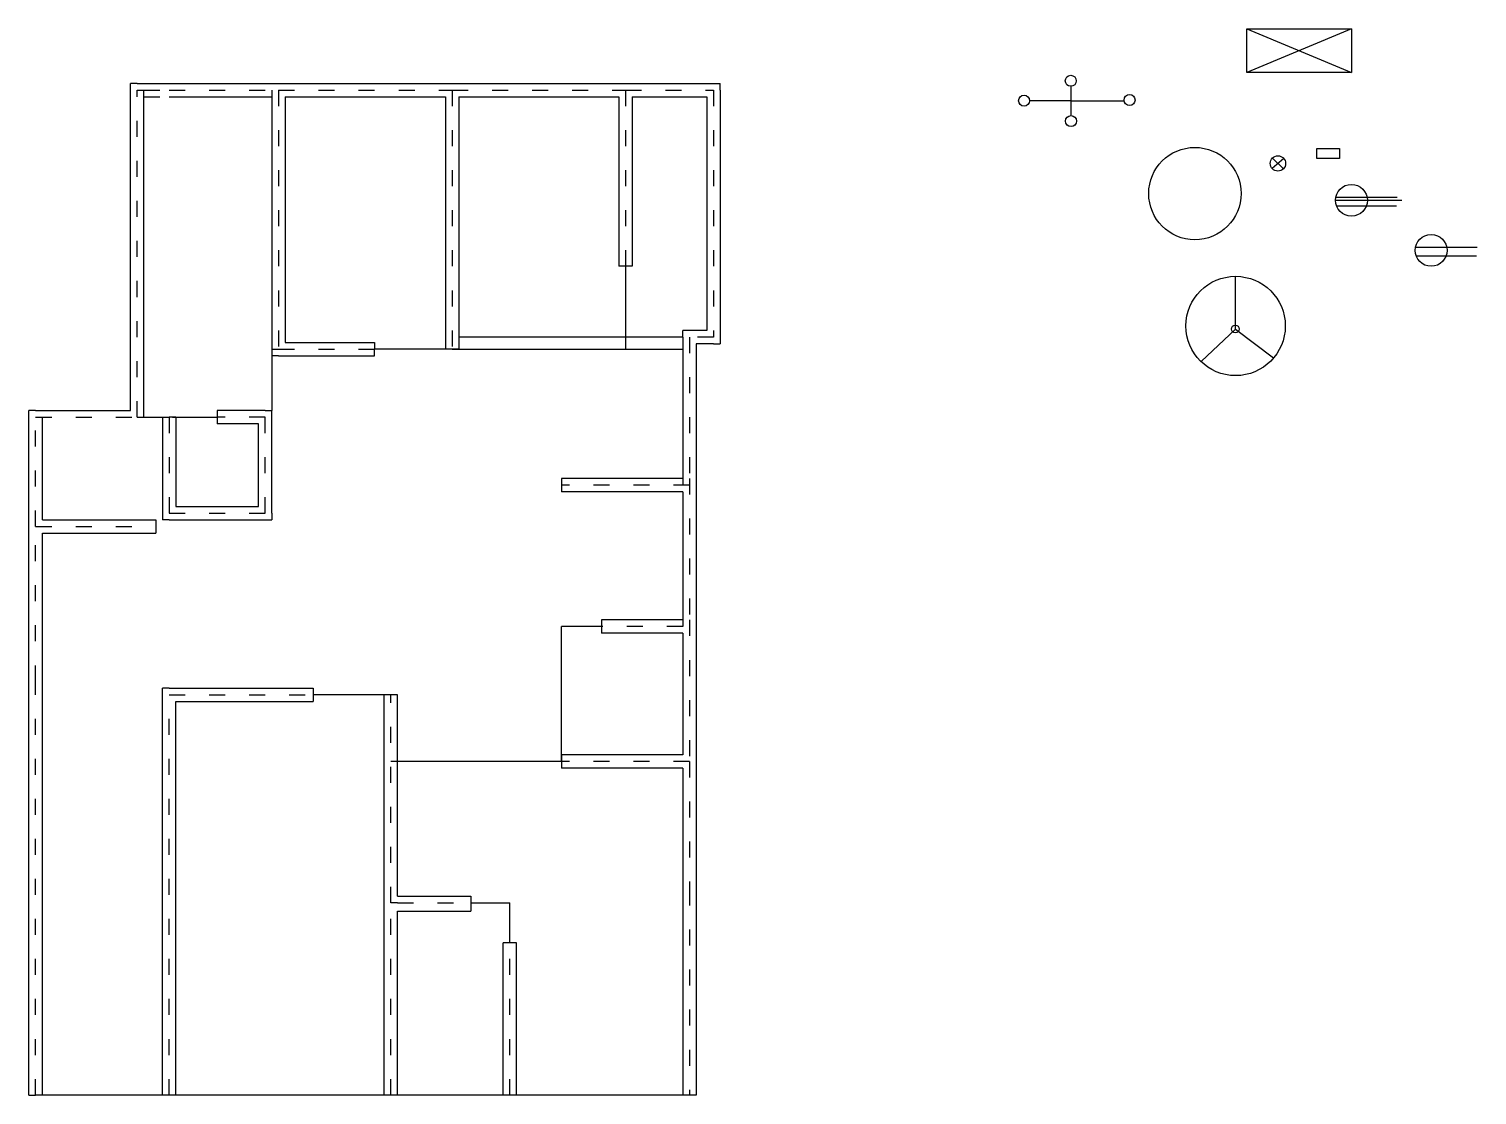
# Model space of a CAD drawing. Header units: inches. Extents: x -79 to 1006, y -728 to 70.
import ezdxf

# ---------------------------------------------------------------- set-up
doc = ezdxf.new("R2010")
doc.units = ezdxf.units.IN
doc.header["$MEASUREMENT"] = 0
doc.linetypes.add('ACAD_ISO03W100', pattern=[30, 12, -18])

msp = doc.modelspace()

# ---------------------------------------------------------------- linework, layer by layer
for p, q in [((911.4, 70.5), (833.2, 37.9)), ((833.2, 70.5), (911.4, 37.9)), ((-3.4, 24.6), (-3.4, 29.6)), ((1.6, 29.6), (-3.4, 29.6)), ((-3.4, -215.4), (-3.4, 24.6)), ((1.6, 29.6), (25.6, 29.6)), ((1.6, 24.6), (6.6, 24.6)), ((6.6, -220.4), (6.6, 24.6)), ((25.6, 29.6), (107.6, 29.6)), ((102.6, 24.6), (102.6, -169.4)), ((107.6, 29.6), (237.6, 29.6)), ((237.6, 29.6), (367.6, 29.6)), ((367.6, 29.6), (433.6, 29.6)), ((367.6, 29.6), (433.6, 29.6)), ((433.6, 29.6), (438.6, 29.6)), ((438.6, 24.6), (438.6, 29.6)), ((438.6, 24.6), (438.6, -160.4)), ((701.2, 27.5), (701.2, 5.8)), ((25.6, 19.6), (102.6, 19.6)), ((112.6, 19.6), (232.6, 19.6)), ((112.6, 19.6), (112.6, -164.4)), ((232.6, 19.6), (232.6, -169.4)), ((242.6, 19.6), (362.6, 19.6)), ((242.6, 19.6), (242.6, -169.4)), ((362.6, 19.6), (362.6, -107.4)), ((372.6, 19.6), (428.6, 19.6)), ((372.6, 19.6), (372.6, -107.4)), ((428.6, 19.6), (428.6, -155.4)), ((701.2, 16.6), (670.4, 16.6)), ((701.2, 16.6), (741.4, 16.6)), ((860.8, -26.6), (852, -34)), ((852.4, -26.3), (860.5, -34.4)), ((899.6, -57.9), (949.3, -57.9)), ((899.9, -55.5), (945.8, -55.5)), ((900.3, -62), (945.3, -62)), ((959.6, -93), (1005.6, -93)), ((372.6, -107.4), (362.6, -107.4)), ((367.6, -107.4), (367.6, -169.4)), ((960.1, -99.6), (1005.1, -99.6)), ((824.5, -154.4), (824.7, -114.9)), ((410.6, -160.4), (242.6, -160.4)), ((415.6, -155.4), (410.6, -155.4)), ((410.6, -160.4), (410.6, -155.4)), ((410.6, -160.4), (410.6, -266.4)), ((428.6, -155.4), (415.6, -155.4)), ((438.6, -160.4), (438.6, -165.4)), ((824.5, -154.4), (798.8, -178.7)), ((824.5, -154.4), (853, -176.1)), ((102.6, -169.4), (107.6, -169.4)), ((102.6, -169.4), (102.6, -215.4)), ((112.6, -164.4), (179.6, -164.4)), ((179.6, -164.4), (179.6, -169.4)), ((237.6, -169.4), (179.6, -169.4)), ((179.6, -174.4), (179.6, -169.4)), ((242.6, -169.4), (232.6, -169.4)), ((237.6, -169.4), (367.6, -169.4)), ((367.6, -169.4), (410.6, -169.4)), ((420.6, -165.4), (420.6, -266.4)), ((433.6, -165.4), (420.6, -165.4)), ((433.6, -165.4), (438.6, -165.4)), ((107.6, -174.4), (102.6, -174.4)), ((107.6, -174.4), (179.6, -174.4)), ((-79.4, -220.4), (-79.4, -215.4)), ((-74.4, -215.4), (-79.4, -215.4)), ((-74.4, -215.4), (-3.4, -215.4)), ((-74.4, -215.4), (-3.4, -215.4)), ((97.6, -215.4), (61.6, -215.4)), ((61.6, -215.4), (61.6, -225.4)), ((97.6, -215.4), (102.6, -215.4)), ((102.6, -220.4), (102.6, -215.4)), ((-79.4, -302.4), (-79.4, -220.4)), ((-69.4, -297.4), (-69.4, -220.4)), ((1.6, -220.4), (25.6, -220.4)), ((20.6, -220.4), (20.6, -292.4)), ((30.6, -220.4), (25.6, -220.4)), ((28.1, -220.4), (61.6, -220.4)), ((30.6, -220.4), (30.6, -287.4)), ((92.6, -225.4), (61.6, -225.4)), ((92.6, -287.4), (92.6, -225.4)), ((102.6, -292.4), (102.6, -220.4)), ((410.6, -266.4), (319.6, -266.4)), ((319.6, -266.4), (319.6, -276.4)), ((410.6, -266.4), (410.6, -271.4)), ((420.6, -266.4), (420.6, -372.4)), ((410.6, -276.4), (319.6, -276.4)), ((410.6, -276.4), (410.6, -372.4)), ((20.6, -292.4), (20.6, -297.4)), ((30.6, -287.4), (92.6, -287.4)), ((102.6, -292.4), (102.6, -297.4)), ((-79.4, -418.4), (-79.4, -302.4)), ((-69.4, -297.4), (15.6, -297.4)), ((15.6, -297.4), (15.6, -307.4)), ((25.6, -297.4), (20.6, -297.4)), ((25.6, -297.4), (97.6, -297.4)), ((97.6, -297.4), (102.6, -297.4)), ((-69.4, -418.4), (-69.4, -307.4)), ((-69.4, -307.4), (15.6, -307.4)), ((349.6, -377.4), (319.6, -377.4)), ((319.6, -478.4), (319.6, -377.4)), ((410.6, -372.4), (349.6, -372.4)), ((349.6, -372.4), (349.6, -382.4)), ((410.6, -372.4), (410.6, -377.4)), ((420.6, -372.4), (420.6, -478.4)), ((410.6, -382.4), (349.6, -382.4)), ((410.6, -382.4), (410.6, -473.4)), ((-79.4, -728.4), (-79.4, -418.4)), ((-69.4, -728.4), (-69.4, -418.4)), ((20.6, -428.4), (20.6, -423.4)), ((25.6, -423.4), (20.6, -423.4)), ((20.6, -728.4), (20.6, -428.4)), ((25.6, -423.4), (133.6, -423.4)), ((30.6, -433.4), (133.6, -433.4)), ((30.6, -728.4), (30.6, -433.4)), ((133.6, -423.4), (133.6, -433.4)), ((191.6, -428.4), (133.6, -428.4)), ((186.6, -584.4), (186.6, -428.4)), ((196.6, -428.4), (186.6, -428.4)), ((196.6, -579.4), (196.6, -428.4)), ((410.6, -473.4), (319.6, -473.4)), ((319.6, -473.4), (319.6, -483.4)), ((319.6, -478.4), (191.6, -478.4)), ((410.6, -483.4), (319.6, -483.4)), ((410.6, -483.4), (410.6, -574.4)), ((420.6, -478.4), (420.6, -574.4)), ((410.6, -574.4), (410.6, -728.4)), ((420.6, -574.4), (420.6, -728.4)), ((186.6, -728.4), (186.6, -584.4)), ((186.6, -728.4), (186.6, -584.4)), ((186.6, -728.4), (186.6, -584.4)), ((186.6, -728.4), (186.6, -584.4)), ((196.6, -579.4), (251.6, -579.4)), ((196.6, -579.4), (251.6, -579.4)), ((251.6, -579.4), (251.6, -584.4)), ((251.6, -584.4), (280.8, -584.4)), ((280.8, -614.4), (280.8, -584.4)), ((196.6, -728.4), (196.6, -590.6)), ((196.6, -590.6), (251.6, -590.6)), ((275.8, -728.4), (275.8, -614.4)), ((285.8, -614.4), (275.8, -614.4)), ((285.8, -728.4), (285.8, -614.4)), ((-79.4, -728.4), (-74.4, -728.4)), ((25.6, -728.4), (-74.4, -728.4)), ((191.6, -728.4), (25.6, -728.4)), ((261.6, -728.4), (191.6, -728.4)), ((415.6, -728.4), (261.6, -728.4)), ((420.6, -728.4), (410.6, -728.4))]:
    msp.add_line(p, q)
at = {"linetype": 'ACAD_ISO03W100'}
for p, q in [((1.6, -220.4), (1.6, 24.6)), ((6.6, 24.6), (25.6, 24.6)), ((25.6, 24.6), (102.6, 24.6)), ((107.6, 24.6), (237.6, 24.6)), ((107.6, 24.6), (107.6, -169.4)), ((237.6, 24.6), (367.6, 24.6)), ((237.6, 24.6), (237.6, -169.4)), ((367.6, 24.6), (433.6, 24.6)), ((367.6, 24.6), (367.6, -107.4)), ((433.6, 24.6), (433.6, -160.4)), ((6.6, 19.6), (25.6, 19.6)), ((433.6, -160.4), (415.6, -160.4)), ((415.6, -160.4), (415.6, -266.4)), ((107.6, -169.4), (179.6, -169.4)), ((112.6, -164.4), (179.6, -164.4)), ((-74.4, -302.4), (-74.4, -220.4)), ((-74.4, -220.4), (1.6, -220.4)), ((25.6, -220.4), (25.6, -292.4)), ((97.6, -220.4), (61.6, -220.4)), ((97.6, -292.4), (97.6, -220.4)), ((415.6, -266.4), (415.6, -372.4)), ((415.6, -271.4), (319.6, -271.4)), ((25.6, -292.4), (97.6, -292.4)), ((-74.4, -418.4), (-74.4, -302.4)), ((-74.4, -302.4), (15.6, -302.4)), ((410.6, -377.4), (349.6, -377.4)), ((415.6, -372.4), (415.6, -478.4)), ((-74.4, -728.4), (-74.4, -418.4)), ((25.6, -728.4), (25.6, -428.4)), ((25.6, -428.4), (133.6, -428.4)), ((191.6, -584.4), (191.6, -428.4)), ((415.6, -478.4), (319.6, -478.4)), ((415.6, -478.4), (415.6, -574.4)), ((415.6, -574.4), (415.6, -728.4)), ((191.6, -728.4), (191.6, -584.4)), ((196.6, -584.4), (191.6, -584.4)), ((196.6, -584.4), (251.6, -584.4)), ((251.6, -584.4), (251.6, -590.6)), ((280.8, -728.4), (280.8, -614.4))]:
    msp.add_line(p, q, dxfattribs=at)
for points in [[(833.2, 70.5), (911.4, 70.5), (911.4, 37.9), (833.2, 37.9)], [(885.5, -19.1), (902.5, -19.1), (902.5, -26.7), (885.5, -26.7)]]:
    msp.add_lwpolyline(points, close=True)
for centre, radius in [((701.2, 31.6), 4.13), ((666.2, 16.7), 4.13), ((745.2, 17.2), 4.13), ((701.4, 1.4), 4.13), ((794.2, -52.9), 34.6), ((856.4, -30.3), 5.76), ((911.5, -57.9), 11.9), ((971.2, -95.5), 11.9), ((824.7, -152.1), 37.2), ((824.5, -154.4), 2.91)]:
    msp.add_circle(centre, radius)

doc.saveas('drawing.dxf')
